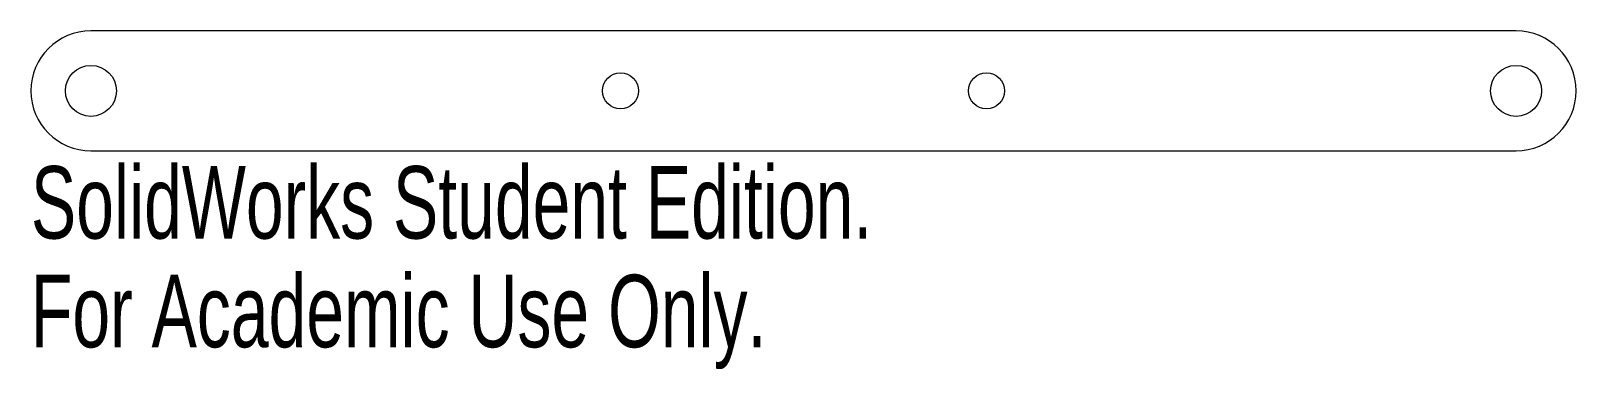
# Model space of a CAD drawing. Header units: millimetres. Extents: x -4 to 99, y -19 to 4.
import ezdxf

# ---------------------------------------------------------------- set-up
doc = ezdxf.new("R2010")
doc.units = ezdxf.units.MM
doc.styles.add('SLDTEXTSTYLE0', font='TXT', dxfattribs={"width": 0.7})

msp = doc.modelspace()

# ---------------------------------------------------------------- linework, layer by layer
at = {"color": 7, "linetype": 'Continuous', "lineweight": 15}
for p, q in [((95, 4), (0, 4)), ((0, -4), (95, -4))]:
    msp.add_line(p, q, dxfattribs=at)
for centre, radius in [((0, 0), 1.7), ((35.3, 0), 1.2), ((59.7, 0), 1.2), ((95, 0), 1.7)]:
    msp.add_circle(centre, radius, dxfattribs=at)
for centre, start, end in [((0, 0), 90, 270), ((95, 0), 270, 90)]:
    msp.add_arc(centre, 4, start, end, dxfattribs=at)

# ---------------------------------------------------------------- texts
at = {"color": 7, "linetype": 'Continuous', "char_height": 4.8336, "attachment_point": 1, "style": 'SLDTEXTSTYLE0'}
for s, insert in [('SolidWorks Student Edition.', (-4, -5.02)), ('For Academic Use Only.', (-4, -12.27))]:
    msp.add_mtext(s, dxfattribs=dict(at, insert=insert))

doc.saveas('drawing.dxf')
